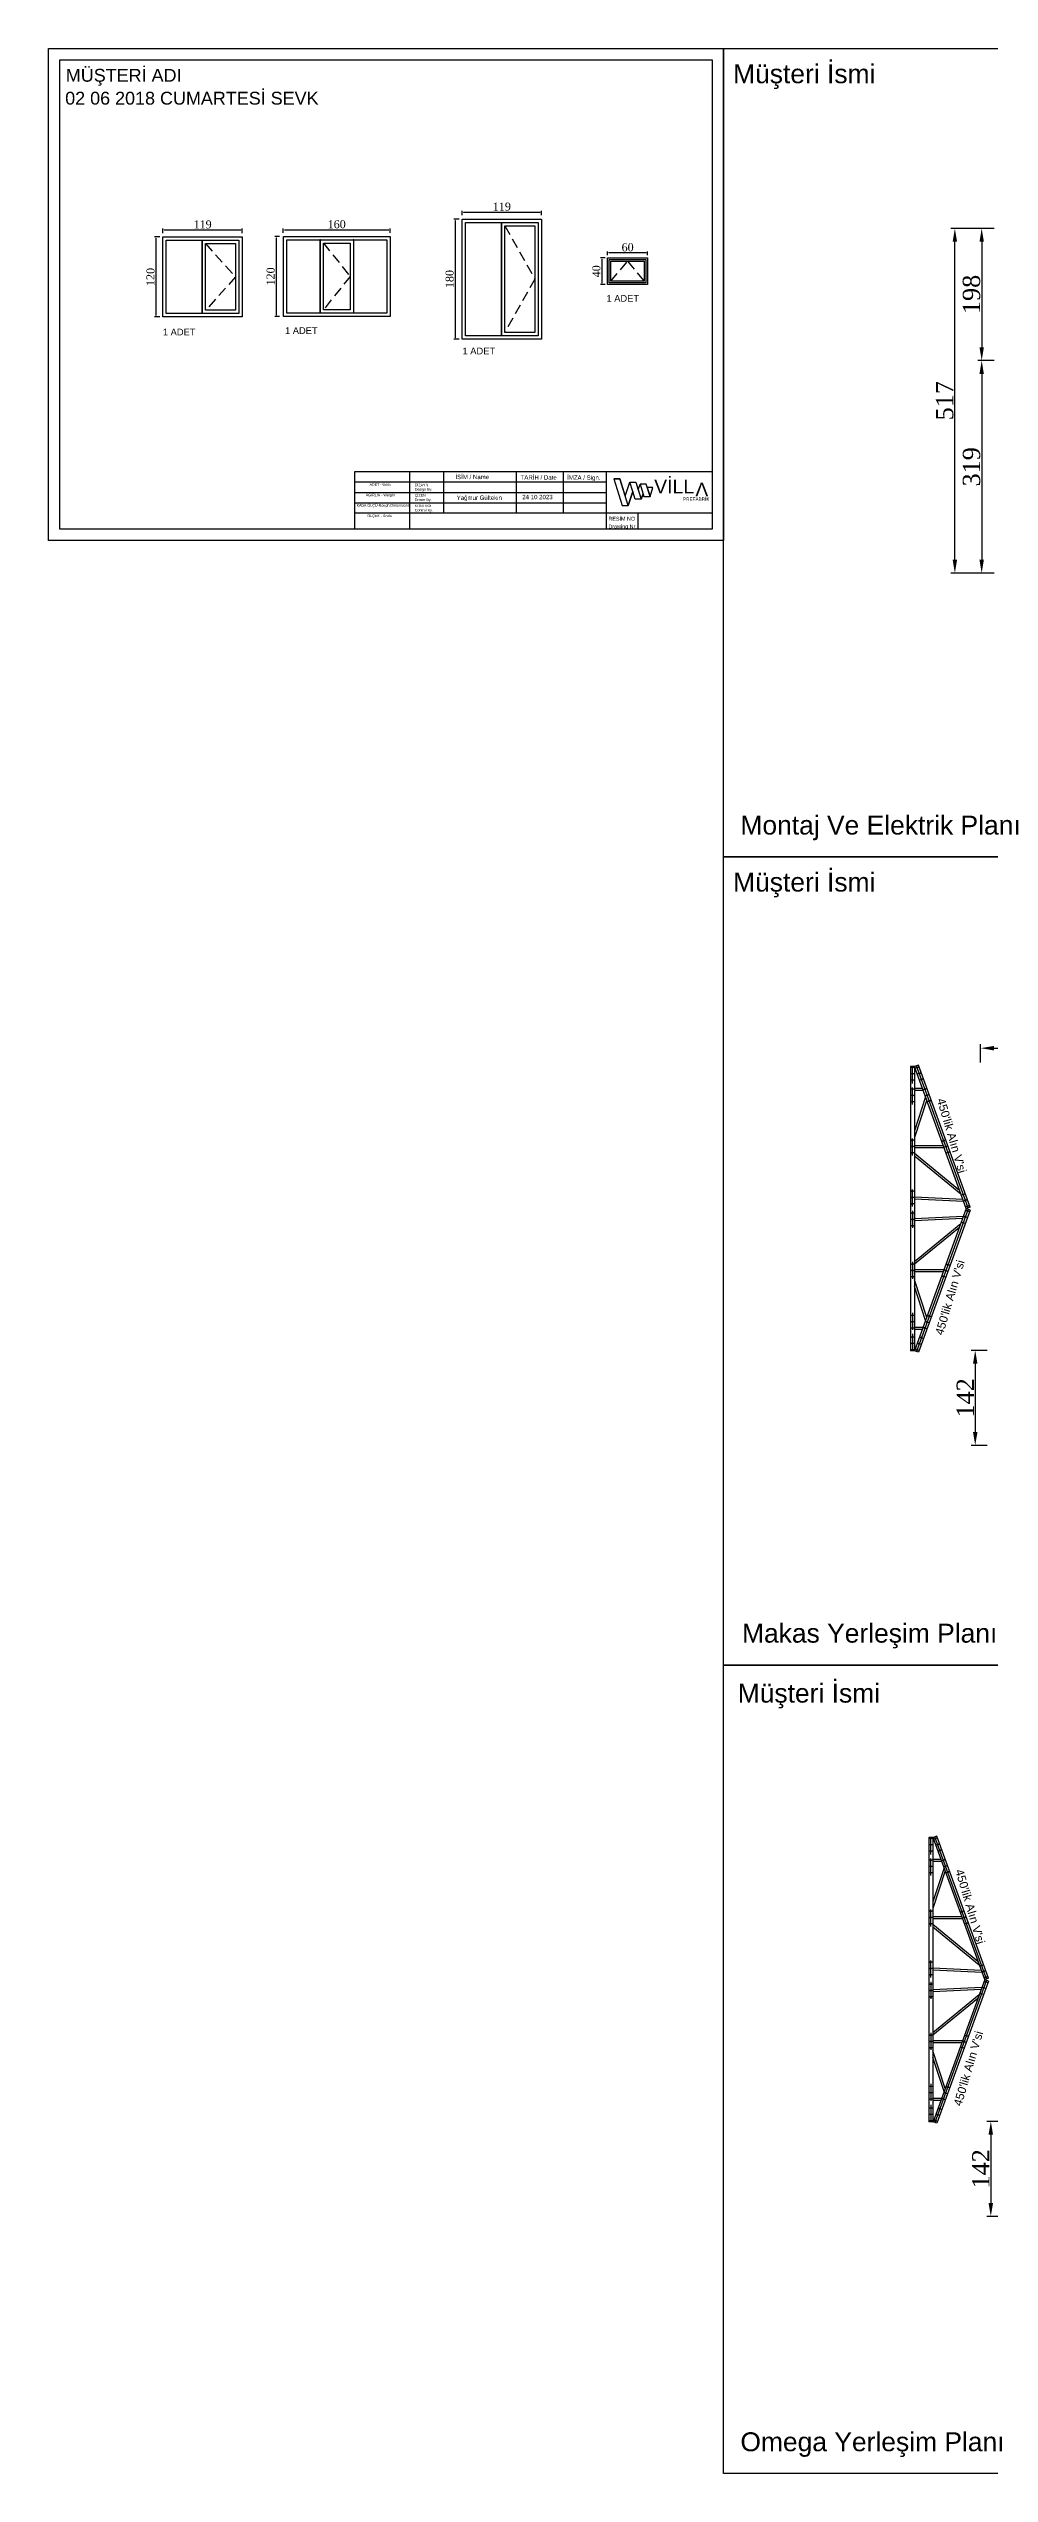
# Model space of a CAD drawing. Header units: millimetres. Extents: x 207124 to 218642, y -214832 to -203379.
# Drawn here: x 207124 to 208534, y -207016 to -203379 of the extents above; entities that cross this region are included whole.
import ezdxf
from ezdxf.enums import TextEntityAlignment as Align

# ---------------------------------------------------------------- set-up
doc = ezdxf.new("R2010")
doc.units = ezdxf.units.MM
doc.header["$MEASUREMENT"] = 0
doc.linetypes.add('DASHED', pattern=[0.75, 0.5, -0.25])
for name, color, linetype in [('1', 250, 'Continuous'), ('Block1', 255, 'Continuous'), ('DUVAR', 7, 'Continuous'), ('ÖLÇÜLENDİRME', 121, 'Continuous')]:
    doc.layers.add(name, color=color, linetype=linetype)
doc.styles.add('133', font='times.ttf')
doc.styles.get("Standard").update_dxf_attribs({"font": 'arial.ttf'})
doc.dimstyles.new('MAKAS', dxfattribs={"dimscale": 20, "dimtxt": 1.3, "dimasz": 1, "dimexe": 0.3, "dimexo": 0.3, "dimgap": 0.1, "dimtad": 1, "dimrnd": 1, "dimzin": 12, "dimdsep": 46, "dimlunit": 6, "dimtxsty": '133', "dimcen": 0.8, "dimdle": 0.0005, "dimclrd": 4, "dimclre": 6, "dimclrt": 2, "dimazin": 3, "dimtfac": 1, "dimtmove": 0, "dimatfit": 2, "dimldrblk": 'DOTSMALL', "dimfxl": 0, "dimtolj": 1, "dimtzin": 0, "dimarcsym": 0})

# ---------------------------------------------------------------- blocks, each defined once
blk = doc.blocks.new('*D7116')
at = {"layer": 'Defpoints', "color": 0}
for p in [(208547.4, -203648.8), (208522.8, -203847), (208547.4, -203847)]:
    blk.add_point(p, dxfattribs=at)
at = {"layer": 'DUVAR', "color": 6, "lineweight": -2}
for p, q in [((208541.4, -203648.8), (208516.8, -203648.8)), ((208541.4, -203847), (208516.8, -203847))]:
    blk.add_line(p, q, dxfattribs=at)
at = {"layer": 'DUVAR', "color": 4, "lineweight": -2}
blk.add_line((208522.8, -203668.8), (208522.8, -203827), dxfattribs=at)
at = {"layer": 'DUVAR', "color": 4}
for points in [[(208526.1, -203668.8), (208519.5, -203668.8), (208522.8, -203648.8)], [(208519.5, -203827), (208526.1, -203827), (208522.8, -203847)]]:
    blk.add_solid(points, dxfattribs=at)
at = {"layer": 'DUVAR', "color": 2, "insert": (208507.6, -203747.9), "char_height": 26, "attachment_point": 5, "rotation": 90, "style": '133'}
blk.add_mtext('\\A1;198', dxfattribs=at)
blk = doc.blocks.new('_DotSmall')
at = {"color": 0, "linetype": 'ByBlock', "const_width": 0.5}
blk.add_lwpolyline([(-0.0625, 0, 1), (0.0625, 0, 1)], format="xyb", close=True, dxfattribs=at)
blk = doc.blocks.new('*D7117')
at = {"layer": 'Defpoints', "color": 0}
for p in [(208547.4, -203847), (208522.8, -204165.8), (208547.4, -204165.8)]:
    blk.add_point(p, dxfattribs=at)
at = {"layer": 'DUVAR', "color": 6, "lineweight": -2}
for p, q in [((208541.4, -203847), (208516.8, -203847)), ((208541.4, -204165.8), (208516.8, -204165.8))]:
    blk.add_line(p, q, dxfattribs=at)
at = {"layer": 'DUVAR', "color": 4, "lineweight": -2}
blk.add_line((208522.8, -203867), (208522.8, -204145.8), dxfattribs=at)
at = {"layer": 'DUVAR', "color": 4}
for points in [[(208526.1, -203867), (208519.5, -203867), (208522.8, -203847)], [(208519.5, -204145.8), (208526.1, -204145.8), (208522.8, -204165.8)]]:
    blk.add_solid(points, dxfattribs=at)
at = {"layer": 'DUVAR', "color": 2, "insert": (208507.6, -204006.4), "char_height": 26, "attachment_point": 5, "rotation": 90, "style": '133'}
blk.add_mtext('\\A1;319', dxfattribs=at)
blk = doc.blocks.new('*D7118')
at = {"layer": 'Defpoints', "color": 0}
for p in [(208482.6, -203648.8), (208522.8, -203648.8), (208522.8, -204165.8)]:
    blk.add_point(p, dxfattribs=at)
at = {"layer": 'DUVAR', "color": 6, "lineweight": -2}
for p, q in [((208516.8, -203648.8), (208476.6, -203648.8)), ((208516.8, -204165.8), (208476.6, -204165.8))]:
    blk.add_line(p, q, dxfattribs=at)
at = {"layer": 'DUVAR', "color": 4, "lineweight": -2}
blk.add_line((208482.6, -204145.8), (208482.6, -203668.8), dxfattribs=at)
at = {"layer": 'DUVAR', "color": 4}
for points in [[(208485.9, -203668.8), (208479.3, -203668.8), (208482.6, -203648.8)], [(208479.3, -204145.8), (208485.9, -204145.8), (208482.6, -204165.8)]]:
    blk.add_solid(points, dxfattribs=at)
at = {"layer": 'DUVAR', "color": 2, "insert": (208467.4, -203907.3), "char_height": 26, "attachment_point": 5, "rotation": 90, "style": '133'}
blk.add_mtext('\\A1;517', dxfattribs=at)
blk = doc.blocks.new('*D7151')
at = {"layer": 'Defpoints', "color": 0}
for p in [(209414, -204878.2), (208521.2, -204905.9), (209414, -204905.9)]:
    blk.add_point(p, dxfattribs=at)
at = {"layer": 'DUVAR', "color": 6, "lineweight": -2}
for p, q in [((208521.2, -204899.9), (208521.2, -204872.2)), ((209414, -204899.9), (209414, -204872.2))]:
    blk.add_line(p, q, dxfattribs=at)
at = {"layer": 'DUVAR', "color": 4, "lineweight": -2}
blk.add_line((208541.2, -204878.2), (209394, -204878.2), dxfattribs=at)
at = {"layer": 'DUVAR', "color": 4}
for points in [[(208541.2, -204874.9), (208541.2, -204881.6), (208521.2, -204878.2)], [(209394, -204881.6), (209394, -204874.9), (209414, -204878.2)]]:
    blk.add_solid(points, dxfattribs=at)
at = {"layer": 'DUVAR', "color": 2, "insert": (208967.6, -204863), "char_height": 26, "attachment_point": 5, "style": '133'}
blk.add_mtext('\\A1;893', dxfattribs=at)
blk = doc.blocks.new('*D7490')
at = {"layer": 'Defpoints', "color": 0}
for p in [(208564.8, -206487.6), (208536.5, -206630.1), (208564.8, -206630.1)]:
    blk.add_point(p, dxfattribs=at)
at = {"layer": 'DUVAR', "color": 6, "lineweight": -2}
for p, q in [((208558.8, -206487.6), (208530.5, -206487.6)), ((208558.8, -206630.1), (208530.5, -206630.1))]:
    blk.add_line(p, q, dxfattribs=at)
at = {"layer": 'DUVAR', "color": 4, "lineweight": -2}
blk.add_line((208536.5, -206507.6), (208536.5, -206610.1), dxfattribs=at)
at = {"layer": 'DUVAR', "color": 4}
for points in [[(208539.8, -206507.6), (208533.1, -206507.6), (208536.5, -206487.6)], [(208533.1, -206610.1), (208539.8, -206610.1), (208536.5, -206630.1)]]:
    blk.add_solid(points, dxfattribs=at)
at = {"layer": 'DUVAR', "color": 2, "insert": (208521.5, -206558.8), "char_height": 26, "attachment_point": 5, "rotation": 90, "style": '133'}
blk.add_mtext('\\A1;142', dxfattribs=at)
blk = doc.blocks.new('*D7502')
at = {"color": 6, "linetype": 'Continuous', "lineweight": -2}
for p, q in [((207295.5, -203656), (207295.5, -203649.1)), ((207414.5, -203656), (207414.5, -203649.1))]:
    blk.add_line(p, q, dxfattribs=at)
at = {"color": 4, "linetype": 'Continuous', "lineweight": -2}
blk.add_line((207297.5, -203651.1), (207412.5, -203651.1), dxfattribs=at)
at = {"color": 4}
for points in [[(207297.5, -203650.8), (207297.5, -203651.5), (207295.5, -203651.1)], [(207412.5, -203651.5), (207412.5, -203650.8), (207414.5, -203651.1)]]:
    blk.add_solid(points, dxfattribs=at)
at = {"layer": 'Defpoints', "color": 0}
for p in [(207295.5, -203658), (207414.5, -203651.1), (207414.5, -203658)]:
    blk.add_point(p, dxfattribs=at)
at = {"color": 2, "insert": (207355, -203643), "char_height": 12, "attachment_point": 5, "style": '133'}
blk.add_mtext('\\A1;119', dxfattribs=at)
blk = doc.blocks.new('*D7503')
at = {"color": 6, "linetype": 'Continuous', "lineweight": -2}
for p, q in [((207291, -203661.7), (207283, -203661.7)), ((207291, -203781.7), (207283, -203781.7))]:
    blk.add_line(p, q, dxfattribs=at)
at = {"color": 4, "linetype": 'Continuous', "lineweight": -2}
blk.add_line((207285, -203663.7), (207285, -203779.7), dxfattribs=at)
at = {"color": 4}
for points in [[(207285.3, -203663.7), (207284.6, -203663.7), (207285, -203661.7)], [(207284.6, -203779.7), (207285.3, -203779.7), (207285, -203781.7)]]:
    blk.add_solid(points, dxfattribs=at)
at = {"layer": 'Defpoints', "color": 0}
for p in [(207293, -203661.7), (207285, -203781.7), (207293, -203781.7)]:
    blk.add_point(p, dxfattribs=at)
at = {"color": 2, "insert": (207276.9, -203721.7), "char_height": 12, "attachment_point": 5, "rotation": 90, "style": '133'}
blk.add_mtext('\\A1;120', dxfattribs=at)
blk = doc.blocks.new('*D7504')
at = {"color": 6, "linetype": 'Continuous', "lineweight": -2}
for p, q in [((207744, -203629.2), (207744, -203622.3)), ((207863, -203629.2), (207863, -203622.3))]:
    blk.add_line(p, q, dxfattribs=at)
at = {"color": 4, "linetype": 'Continuous', "lineweight": -2}
blk.add_line((207746, -203624.3), (207861, -203624.3), dxfattribs=at)
at = {"color": 4}
for points in [[(207746, -203624), (207746, -203624.6), (207744, -203624.3)], [(207861, -203624.6), (207861, -203624), (207863, -203624.3)]]:
    blk.add_solid(points, dxfattribs=at)
at = {"layer": 'Defpoints', "color": 0}
for p in [(207744, -203631.2), (207863, -203624.3), (207863, -203631.2)]:
    blk.add_point(p, dxfattribs=at)
at = {"color": 2, "insert": (207803.5, -203616.2), "char_height": 12, "attachment_point": 5, "style": '133'}
blk.add_mtext('\\A1;119', dxfattribs=at)
blk = doc.blocks.new('*D7505')
at = {"color": 6, "linetype": 'Continuous', "lineweight": -2}
for p, q in [((207739.6, -203634.8), (207731.5, -203634.8)), ((207739.6, -203814.8), (207731.5, -203814.8))]:
    blk.add_line(p, q, dxfattribs=at)
at = {"color": 4, "linetype": 'Continuous', "lineweight": -2}
blk.add_line((207733.5, -203636.8), (207733.5, -203812.8), dxfattribs=at)
at = {"color": 4}
for points in [[(207733.8, -203636.8), (207733.2, -203636.8), (207733.5, -203634.8)], [(207733.2, -203812.8), (207733.8, -203812.8), (207733.5, -203814.8)]]:
    blk.add_solid(points, dxfattribs=at)
at = {"layer": 'Defpoints', "color": 0}
for p in [(207741.6, -203634.8), (207733.5, -203814.8), (207741.6, -203814.8)]:
    blk.add_point(p, dxfattribs=at)
at = {"color": 2, "insert": (207725.4, -203724.8), "char_height": 12, "attachment_point": 5, "rotation": 90, "style": '133'}
blk.add_mtext('\\A1;180', dxfattribs=at)
blk = doc.blocks.new('*D7506')
at = {"color": 6, "linetype": 'Continuous', "lineweight": -2}
for p, q in [((207476, -203655.6), (207476, -203648.8)), ((207636, -203655.6), (207636, -203648.8))]:
    blk.add_line(p, q, dxfattribs=at)
at = {"color": 4, "linetype": 'Continuous', "lineweight": -2}
blk.add_line((207478, -203650.8), (207634, -203650.8), dxfattribs=at)
at = {"color": 4}
for points in [[(207478, -203650.4), (207478, -203651.1), (207476, -203650.8)], [(207634, -203651.1), (207634, -203650.4), (207636, -203650.8)]]:
    blk.add_solid(points, dxfattribs=at)
at = {"layer": 'Defpoints', "color": 0}
for p in [(207476, -203657.6), (207636, -203650.8), (207636, -203657.6)]:
    blk.add_point(p, dxfattribs=at)
at = {"color": 2, "insert": (207556, -203642.7), "char_height": 12, "attachment_point": 5, "style": '133'}
blk.add_mtext('\\A1;160', dxfattribs=at)
blk = doc.blocks.new('*D7507')
at = {"color": 6, "linetype": 'Continuous', "lineweight": -2}
for p, q in [((207470.1, -203660.9), (207463.1, -203660.9)), ((207470.1, -203780.9), (207463.1, -203780.9))]:
    blk.add_line(p, q, dxfattribs=at)
at = {"color": 4, "linetype": 'Continuous', "lineweight": -2}
blk.add_line((207465.1, -203662.9), (207465.1, -203778.9), dxfattribs=at)
at = {"color": 4}
for points in [[(207465.4, -203662.9), (207464.8, -203662.9), (207465.1, -203660.9)], [(207464.8, -203778.9), (207465.4, -203778.9), (207465.1, -203780.9)]]:
    blk.add_solid(points, dxfattribs=at)
at = {"layer": 'Defpoints', "color": 0}
for p in [(207472.1, -203660.9), (207465.1, -203780.9), (207472.1, -203780.9)]:
    blk.add_point(p, dxfattribs=at)
at = {"color": 2, "insert": (207457, -203720.9), "char_height": 12, "attachment_point": 5, "rotation": 90, "style": '133'}
blk.add_mtext('\\A1;120', dxfattribs=at)
blk = doc.blocks.new('*D7508')
at = {"color": 6, "linetype": 'Continuous', "lineweight": -2}
for p, q in [((207962.1, -203689.1), (207962.1, -203683.4)), ((208022.1, -203689.1), (208022.1, -203683.4))]:
    blk.add_line(p, q, dxfattribs=at)
at = {"color": 4, "linetype": 'Continuous', "lineweight": -2}
blk.add_line((208020.1, -203685.4), (207964.1, -203685.4), dxfattribs=at)
at = {"color": 4}
for points in [[(207964.1, -203685.1), (207964.1, -203685.8), (207962.1, -203685.4)], [(208020.1, -203685.8), (208020.1, -203685.1), (208022.1, -203685.4)]]:
    blk.add_solid(points, dxfattribs=at)
at = {"layer": 'Defpoints', "color": 0}
for p in [(207962.1, -203685.4), (207962.1, -203691.1), (208022.1, -203691.1)]:
    blk.add_point(p, dxfattribs=at)
at = {"color": 2, "insert": (207992.1, -203677.3), "char_height": 12, "attachment_point": 5, "style": '133'}
blk.add_mtext('\\A1;60', dxfattribs=at)
blk = doc.blocks.new('*D7509')
at = {"color": 6, "linetype": 'Continuous', "lineweight": -2}
for p, q in [((207958.2, -203693.2), (207951.3, -203693.2)), ((207958.2, -203733.2), (207951.3, -203733.2))]:
    blk.add_line(p, q, dxfattribs=at)
at = {"color": 4, "linetype": 'Continuous', "lineweight": -2}
blk.add_line((207953.3, -203695.2), (207953.3, -203731.2), dxfattribs=at)
at = {"color": 4}
for points in [[(207953.6, -203695.2), (207952.9, -203695.2), (207953.3, -203693.2)], [(207952.9, -203731.2), (207953.6, -203731.2), (207953.3, -203733.2)]]:
    blk.add_solid(points, dxfattribs=at)
at = {"layer": 'Defpoints', "color": 0}
for p in [(207960.2, -203693.2), (207953.3, -203733.2), (207960.2, -203733.2)]:
    blk.add_point(p, dxfattribs=at)
at = {"color": 2, "insert": (207945.2, -203713.2), "char_height": 12, "attachment_point": 5, "rotation": 90, "style": '133'}
blk.add_mtext('\\A1;40', dxfattribs=at)
blk = doc.blocks.new('*D7531')
at = {"layer": 'Defpoints', "color": 0}
for p in [(208537.2, -205331.4), (208513.1, -205473.9), (208537.2, -205473.9)]:
    blk.add_point(p, dxfattribs=at)
at = {"layer": 'DUVAR', "color": 6, "lineweight": -2}
for p, q in [((208531.2, -205331.4), (208507.1, -205331.4)), ((208531.2, -205473.9), (208507.1, -205473.9))]:
    blk.add_line(p, q, dxfattribs=at)
at = {"layer": 'DUVAR', "color": 4, "lineweight": -2}
blk.add_line((208513.1, -205351.4), (208513.1, -205453.9), dxfattribs=at)
at = {"layer": 'DUVAR', "color": 4}
for points in [[(208516.5, -205351.4), (208509.8, -205351.4), (208513.1, -205331.4)], [(208509.8, -205453.9), (208516.5, -205453.9), (208513.1, -205473.9)]]:
    blk.add_solid(points, dxfattribs=at)
at = {"layer": 'DUVAR', "color": 2, "insert": (208498.2, -205402.6), "char_height": 26, "attachment_point": 5, "rotation": 90, "style": '133'}
blk.add_mtext('\\A1;142', dxfattribs=at)

msp = doc.modelspace()

# ---------------------------------------------------------------- linework, layer by layer
at = {"linetype": 'Continuous', "lineweight": 25}
msp.add_line((208118.924, -204075.998), (207583.057, -204075.998), dxfattribs=at)
at = {"color": 254, "linetype": 'Continuous', "lineweight": 25, "ltscale": 1}
for p, q in [((208110.699, -204075.998), (207960.077, -204075.998)), ((208007.304, -204075.998), (208007.304, -204099.738))]:
    msp.add_line(p, q, dxfattribs=at)
at = {"color": 2}
for points in [[(207124.041, -203379.081), (208135.971, -203379.081), (208135.971, -204116.784), (207124.041, -204116.784)], [(209922.706, -204591.282), (208135.971, -204591.282), (208135.971, -203379.081), (209922.706, -203379.081)], [(207141.088, -203396.128), (208118.924, -203396.128), (208118.924, -204099.738), (207141.088, -204099.738)], [(207583.057, -204013.432), (208118.924, -204013.432), (208118.924, -204099.738), (207583.057, -204099.738)], [(209922.706, -205803.483), (208135.971, -205803.483), (208135.971, -204591.282), (209922.706, -204591.282)], [(209922.706, -207015.685), (208135.971, -207015.685), (208135.971, -205803.483), (209922.706, -205803.483)]]:
    msp.add_lwpolyline(points, close=True, dxfattribs=at)
msp.add_lwpolyline([(207971.387, -204024.217), (207984.108, -204064.607), (207992.965, -204064.607), (207980.454, -204024.217), (207971.387, -204024.217), (207980.454, -204024.217), (207988.571, -204050.421), (207995.29, -204029.268), (208004.369, -204029.268), (208012.451, -204055.16), (208003.483, -204055.16), (207999.818, -204043.577), (207992.965, -204064.607), (207999.818, -204043.577), (207995.29, -204029.268), (208004.369, -204029.268), (208008.009, -204040.928), (208010.901, -204032.366), (208016.548, -204050.845), (208015.313, -204046.802), (208012.451, -204055.16), (208015.313, -204046.802), (208016.548, -204050.845), (208025.627, -204050.845), (208029.945, -204037.567), (208021.331, -204037.567), (208025.627, -204050.845), (208019.648, -204032.366), (208010.901, -204032.366)])
at = {"layer": '1', "color": 7, "linetype": 'Continuous', "lineweight": 25, "ltscale": 1}
for p, q in [((207665.827, -204099.738), (207665.827, -204013.432)), ((207960.077, -204013.432), (207960.077, -204099.738))]:
    msp.add_line(p, q, dxfattribs=at)
at = {"layer": '1', "color": 254, "linetype": 'Continuous', "lineweight": 25, "ltscale": 1, "flags": 128}
for points in [[(207716.01, -204013.432), (207716.01, -204075.998), (207716.01, -204075.998)], [(207824.832, -204013.432), (207824.832, -204076.397)], [(207895.236, -204013.432), (207895.236, -204075.998)]]:
    msp.add_lwpolyline(points, dxfattribs=at)
at = {"layer": '1', "color": 255, "linetype": 'Continuous', "lineweight": 25, "ltscale": 1, "flags": 128}
for points in [[(207583.057, -204029.073), (207716.01, -204029.073), (207824.832, -204029.073), (207869.167, -204029.073), (207960.077, -204029.073)], [(207583.057, -204044.715), (207716.01, -204044.715), (207824.832, -204044.715), (207869.167, -204044.715), (207960.077, -204044.715)], [(207583.057, -204060.356), (207716.01, -204060.356), (207824.832, -204060.356), (207869.167, -204060.356), (207960.077, -204060.356)]]:
    msp.add_lwpolyline(points, dxfattribs=at)
at = {"layer": 'Block1'}
for p, q in [((207802.995, -203639.822), (207802.995, -203809.822)), ((207354.455, -203666.655), (207354.455, -203776.655)), ((207481.05, -203665.923), (207631.05, -203665.923)), ((207481.05, -203775.923), (207481.05, -203665.923)), ((207531.05, -203665.923), (207531.05, -203775.923)), ((207581.05, -203665.923), (207581.05, -203775.923)), ((207631.05, -203665.923), (207631.05, -203775.923)), ((207631.05, -203775.923), (207481.05, -203775.923))]:
    msp.add_line(p, q, dxfattribs=at)
at = {"layer": 'Block1', "linetype": 'DASHED', "ltscale": 30}
for p, q in [((207807.995, -203644.822), (207852.995, -203724.822)), ((207359.455, -203671.655), (207404.455, -203721.655)), ((207536.05, -203670.923), (207576.05, -203720.923)), ((207404.455, -203721.655), (207359.455, -203771.655)), ((207576.05, -203720.923), (207536.05, -203770.923)), ((207967.053, -203728.237), (207992.053, -203698.237)), ((207992.053, -203698.237), (208017.053, -203728.237)), ((207852.995, -203724.822), (207807.995, -203804.822))]:
    msp.add_line(p, q, dxfattribs=at)
at = {"layer": 'Block1', "color": 1}
for p, q in [((208422.072, -204905.874), (208416.072, -204905.874)), ((208416.072, -204905.874), (208416.072, -205331.874)), ((208422.072, -204905.874), (208422.336, -204905.874)), ((208422.072, -204905.874), (208422.072, -205331.874)), ((208422.072, -204908.874), (208423.382, -204908.874)), ((208427.977, -204903.83), (208422.336, -204905.874)), ((208499.689, -205118.874), (208422.336, -204905.874)), ((208505.33, -205116.83), (208427.977, -204903.83)), ((208422.072, -204938.374), (208434.139, -204938.374)), ((208422.072, -204941.374), (208435.228, -204941.374)), ((208438.776, -204951.144), (208422.072, -205002.343)), ((208440.439, -204955.721), (208422.072, -205012.015)), ((208422.072, -205024.374), (208465.37, -205024.374)), ((208422.072, -205027.374), (208466.46, -205027.374)), ((208422.072, -205035.887), (208489.571, -205091.012)), ((208422.072, -205039.76), (208491.57, -205096.519)), ((208422.072, -205101.024), (208494.543, -205104.705)), ((208422.072, -205104.028), (208495.655, -205107.765)), ((208422.072, -205133.72), (208495.655, -205129.982)), ((208422.072, -205136.723), (208494.543, -205133.042)), ((208499.689, -205118.874), (208422.336, -205331.874)), ((208505.33, -205120.918), (208427.977, -205333.918)), ((208505.33, -205116.83), (208499.689, -205118.874)), ((208505.33, -205120.918), (208499.689, -205118.874)), ((208422.072, -205197.987), (208491.57, -205141.229)), ((208422.072, -205201.86), (208489.571, -205146.736)), ((208422.072, -205210.374), (208466.46, -205210.374)), ((208422.072, -205213.374), (208465.37, -205213.374)), ((208440.439, -205282.026), (208422.072, -205225.733)), ((208438.776, -205286.603), (208422.072, -205235.405)), ((208422.072, -205296.374), (208435.228, -205296.374)), ((208422.072, -205299.374), (208434.139, -205299.374)), ((208422.072, -205331.874), (208416.072, -205331.874)), ((208422.072, -205328.874), (208423.382, -205328.874)), ((208422.072, -205331.874), (208422.336, -205331.874)), ((208427.977, -205333.918), (208422.336, -205331.874)), ((208449.66, -206062.079), (208443.66, -206062.079)), ((208443.66, -206062.079), (208443.66, -206488.079)), ((208449.66, -206062.079), (208449.924, -206062.079)), ((208449.66, -206062.079), (208449.66, -206488.079)), ((208449.66, -206065.079), (208450.97, -206065.079)), ((208455.565, -206060.035), (208449.924, -206062.079)), ((208527.277, -206275.079), (208449.924, -206062.079)), ((208532.918, -206273.035), (208455.565, -206060.035)), ((208449.66, -206094.579), (208461.726, -206094.579)), ((208449.66, -206097.579), (208462.816, -206097.579)), ((208466.364, -206107.35), (208449.66, -206158.548)), ((208468.026, -206111.927), (208449.66, -206168.22)), ((208449.66, -206180.579), (208492.958, -206180.579)), ((208449.66, -206183.579), (208494.048, -206183.579)), ((208449.66, -206192.093), (208517.158, -206247.218)), ((208449.66, -206195.966), (208519.158, -206252.724)), ((208449.66, -206257.23), (208522.131, -206260.911)), ((208449.66, -206260.234), (208523.243, -206263.971)), ((208449.66, -206289.925), (208523.243, -206286.188)), ((208449.66, -206292.929), (208522.131, -206289.248)), ((208449.66, -206354.193), (208519.158, -206297.435)), ((208449.66, -206358.066), (208517.158, -206302.941)), ((208527.277, -206275.079), (208449.924, -206488.079)), ((208532.918, -206277.124), (208455.565, -206490.124)), ((208532.918, -206273.035), (208527.277, -206275.079)), ((208532.918, -206277.124), (208527.277, -206275.079)), ((208449.66, -206366.579), (208494.048, -206366.579)), ((208449.66, -206369.579), (208492.958, -206369.579)), ((208468.026, -206438.232), (208449.66, -206381.938)), ((208466.364, -206442.809), (208449.66, -206391.611)), ((208449.66, -206452.579), (208462.816, -206452.579)), ((208449.66, -206455.579), (208461.726, -206455.579)), ((208449.66, -206485.079), (208450.97, -206485.079)), ((208449.66, -206488.079), (208443.66, -206488.079)), ((208449.66, -206488.079), (208449.924, -206488.079)), ((208455.565, -206490.124), (208449.924, -206488.079))]:
    msp.add_line(p, q, dxfattribs=at)
at = {"layer": 'Block1', "color": 2}
for p, q in [((208422.072, -204907.374), (208416.072, -204907.374)), ((208422.072, -204916.874), (208416.072, -204916.874)), ((208422.072, -204926.374), (208416.072, -204926.374)), ((208422.072, -204939.874), (208416.072, -204939.874)), ((208422.072, -204949.374), (208416.072, -204949.374)), ((208422.072, -204958.874), (208416.072, -204958.874)), ((208422.072, -205016.374), (208416.072, -205016.374)), ((208422.072, -205025.874), (208416.072, -205025.874)), ((208422.072, -205035.374), (208416.072, -205035.374)), ((208422.072, -205092.874), (208416.072, -205092.874)), ((208422.072, -205102.374), (208416.072, -205102.374)), ((208422.072, -205111.874), (208416.072, -205111.874)), ((208422.072, -205125.874), (208416.072, -205125.874)), ((208422.072, -205135.374), (208416.072, -205135.374)), ((208422.072, -205144.874), (208416.072, -205144.874)), ((208422.072, -205202.374), (208416.072, -205202.374)), ((208422.072, -205211.874), (208416.072, -205211.874)), ((208422.072, -205221.374), (208416.072, -205221.374)), ((208422.072, -205278.874), (208416.072, -205278.874)), ((208422.072, -205288.374), (208416.072, -205288.374)), ((208422.072, -205297.874), (208416.072, -205297.874)), ((208422.072, -205311.374), (208416.072, -205311.374)), ((208422.072, -205320.874), (208416.072, -205320.874)), ((208422.072, -205330.374), (208416.072, -205330.374)), ((208449.66, -206063.579), (208443.66, -206063.579)), ((208449.66, -206073.079), (208443.66, -206073.079)), ((208449.66, -206082.579), (208443.66, -206082.579)), ((208449.66, -206096.079), (208443.66, -206096.079)), ((208449.66, -206105.579), (208443.66, -206105.579)), ((208449.66, -206115.079), (208443.66, -206115.079)), ((208449.66, -206172.579), (208443.66, -206172.579)), ((208449.66, -206182.079), (208443.66, -206182.079)), ((208449.66, -206191.579), (208443.66, -206191.579)), ((208449.66, -206249.079), (208443.66, -206249.079)), ((208449.66, -206258.579), (208443.66, -206258.579)), ((208449.66, -206268.079), (208443.66, -206268.079)), ((208449.66, -206282.079), (208443.66, -206282.079)), ((208449.66, -206291.579), (208443.66, -206291.579)), ((208449.66, -206301.079), (208443.66, -206301.079)), ((208449.66, -206358.579), (208443.66, -206358.579)), ((208449.66, -206368.079), (208443.66, -206368.079)), ((208449.66, -206377.579), (208443.66, -206377.579)), ((208449.66, -206435.079), (208443.66, -206435.079)), ((208449.66, -206444.579), (208443.66, -206444.579)), ((208449.66, -206454.079), (208443.66, -206454.079)), ((208449.66, -206467.579), (208443.66, -206467.579)), ((208449.66, -206477.079), (208443.66, -206477.079)), ((208449.66, -206486.579), (208443.66, -206486.579))]:
    msp.add_line(p, q, dxfattribs=at)
at = {"layer": 'Block1'}
for points in [[(207743.995, -203634.822), (207862.995, -203634.822), (207862.995, -203814.822), (207743.995, -203814.822), (207743.995, -203634.822)], [(207295.455, -203661.655), (207414.455, -203661.655), (207414.455, -203781.655), (207295.455, -203781.655), (207295.455, -203661.655)], [(207476.05, -203660.923), (207636.05, -203660.923), (207636.05, -203780.923), (207476.05, -203780.923), (207476.05, -203660.923)], [(207962.053, -203693.237), (208022.053, -203693.237), (208022.053, -203733.237), (207962.053, -203733.237), (207962.053, -203693.237)]]:
    msp.add_lwpolyline(points, dxfattribs=at)
for points in [[(207748.995, -203639.822), (207857.995, -203639.822), (207857.995, -203809.822), (207748.995, -203809.822)], [(207802.995, -203639.822), (207857.995, -203639.822), (207857.995, -203809.822), (207802.995, -203809.822)], [(207807.995, -203644.822), (207852.995, -203644.822), (207852.995, -203804.822), (207807.995, -203804.822)], [(207300.455, -203666.655), (207409.455, -203666.655), (207409.455, -203776.655), (207300.455, -203776.655)], [(207354.455, -203666.655), (207409.455, -203666.655), (207409.455, -203776.655), (207354.455, -203776.655)], [(207359.455, -203671.655), (207404.455, -203671.655), (207404.455, -203771.655), (207359.455, -203771.655)], [(207531.05, -203665.923), (207581.05, -203665.923), (207581.05, -203775.923), (207531.05, -203775.923)], [(207536.05, -203670.923), (207576.05, -203670.923), (207576.05, -203770.923), (207536.05, -203770.923)], [(207964.553, -203695.737), (208019.553, -203695.737), (208019.553, -203730.737), (207964.553, -203730.737)], [(207967.053, -203698.237), (208017.053, -203698.237), (208017.053, -203728.237), (207967.053, -203728.237)]]:
    msp.add_lwpolyline(points, close=True, dxfattribs=at)
at = {"layer": 'Block1', "color": 1}
for centre, radius in [((208419.072, -204907.374), 0.8), ((208419.072, -204916.874), 0.8), ((208419.072, -204907.374), 0.4), ((208419.072, -204916.874), 0.4), ((208426.072, -204907.374), 0.8), ((208426.072, -204907.374), 0.4), ((208429.309, -204916.305), 0.8), ((208429.309, -204916.305), 0.4), ((208419.072, -204926.374), 0.8), ((208419.072, -204939.874), 0.8), ((208419.072, -204949.374), 0.8), ((208419.072, -204958.874), 0.8), ((208419.072, -204926.374), 0.4), ((208419.072, -204939.874), 0.4), ((208419.072, -204949.374), 0.4), ((208419.072, -204958.874), 0.4), ((208432.546, -204925.237), 0.8), ((208432.546, -204925.237), 0.4), ((208437.875, -204939.874), 0.8), ((208437.875, -204939.874), 0.4), ((208441.112, -204948.805), 0.8), ((208441.112, -204948.805), 0.4), ((208444.348, -204957.737), 0.8), ((208444.348, -204957.737), 0.4), ((208419.072, -205016.374), 0.8), ((208419.072, -205025.874), 0.8), ((208419.072, -205016.374), 0.4), ((208419.072, -205025.874), 0.4), ((208465.87, -205016.942), 0.8), ((208465.87, -205016.942), 0.4), ((208469.107, -205025.874), 0.8), ((208469.107, -205025.874), 0.4), ((208419.072, -205035.374), 0.8), ((208419.072, -205035.374), 0.4), ((208472.343, -205034.805), 0.8), ((208472.343, -205034.805), 0.4), ((208419.072, -205092.874), 0.8), ((208419.072, -205102.374), 0.8), ((208419.072, -205092.874), 0.4), ((208419.072, -205102.374), 0.4), ((208495.059, -205097.489), 0.8), ((208495.059, -205097.489), 0.4), ((208419.072, -205111.874), 0.8), ((208419.072, -205125.874), 0.8), ((208419.072, -205135.374), 0.8), ((208419.072, -205111.874), 0.4), ((208419.072, -205125.874), 0.4), ((208419.072, -205135.374), 0.4), ((208495.059, -205140.259), 0.8), ((208495.059, -205140.259), 0.4), ((208498.295, -205106.421), 0.8), ((208498.295, -205131.327), 0.8), ((208498.295, -205106.421), 0.4), ((208498.295, -205131.327), 0.4), ((208501.532, -205115.352), 0.8), ((208501.532, -205122.395), 0.8), ((208501.532, -205115.352), 0.4), ((208501.532, -205122.395), 0.4), ((208419.072, -205144.874), 0.8), ((208419.072, -205144.874), 0.4), ((208419.072, -205202.374), 0.8), ((208419.072, -205211.874), 0.8), ((208419.072, -205202.374), 0.4), ((208419.072, -205211.874), 0.4), ((208469.107, -205211.874), 0.8), ((208469.107, -205211.874), 0.4), ((208472.343, -205202.942), 0.8), ((208472.343, -205202.942), 0.4), ((208419.072, -205221.374), 0.8), ((208419.072, -205221.374), 0.4), ((208465.87, -205220.805), 0.8), ((208465.87, -205220.805), 0.4), ((208419.072, -205278.874), 0.8), ((208419.072, -205278.874), 0.4), ((208444.348, -205280.011), 0.8), ((208444.348, -205280.011), 0.4), ((208419.072, -205288.374), 0.8), ((208419.072, -205297.874), 0.8), ((208419.072, -205311.374), 0.8), ((208419.072, -205320.874), 0.8), ((208419.072, -205288.374), 0.4), ((208419.072, -205297.874), 0.4), ((208419.072, -205311.374), 0.4), ((208419.072, -205320.874), 0.4), ((208429.309, -205321.442), 0.8), ((208429.309, -205321.442), 0.4), ((208432.546, -205312.511), 0.8), ((208432.546, -205312.511), 0.4), ((208437.875, -205297.874), 0.8), ((208437.875, -205297.874), 0.4), ((208441.112, -205288.942), 0.8), ((208441.112, -205288.942), 0.4), ((208419.072, -205330.374), 0.8), ((208419.072, -205330.374), 0.4), ((208426.072, -205330.374), 0.8), ((208426.072, -205330.374), 0.4), ((208446.66, -206063.579), 0.8), ((208446.66, -206073.079), 0.8), ((208446.66, -206082.579), 0.8), ((208446.66, -206063.579), 0.4), ((208446.66, -206073.079), 0.4), ((208446.66, -206082.579), 0.4), ((208453.66, -206063.579), 0.8), ((208453.66, -206063.579), 0.4), ((208456.897, -206072.511), 0.8), ((208456.897, -206072.511), 0.4), ((208460.133, -206081.443), 0.8), ((208460.133, -206081.443), 0.4), ((208446.66, -206096.079), 0.8), ((208446.66, -206105.579), 0.8), ((208446.66, -206115.079), 0.8), ((208446.66, -206096.079), 0.4), ((208446.66, -206105.579), 0.4), ((208446.66, -206115.079), 0.4), ((208465.463, -206096.079), 0.8), ((208465.463, -206096.079), 0.4), ((208468.699, -206105.011), 0.8), ((208468.699, -206105.011), 0.4), ((208471.936, -206113.943), 0.8), ((208471.936, -206113.943), 0.4), ((208446.66, -206172.579), 0.8), ((208446.66, -206182.079), 0.8), ((208446.66, -206191.579), 0.8), ((208446.66, -206172.579), 0.4), ((208446.66, -206182.079), 0.4), ((208446.66, -206191.579), 0.4), ((208493.458, -206173.148), 0.8), ((208493.458, -206173.148), 0.4), ((208496.694, -206182.079), 0.8), ((208496.694, -206182.079), 0.4), ((208499.931, -206191.011), 0.8), ((208499.931, -206191.011), 0.4), ((208446.66, -206249.079), 0.8), ((208446.66, -206258.579), 0.8), ((208446.66, -206268.079), 0.8), ((208446.66, -206249.079), 0.4), ((208446.66, -206258.579), 0.4), ((208446.66, -206268.079), 0.4), ((208522.646, -206253.694), 0.8), ((208522.646, -206253.694), 0.4), ((208525.883, -206262.626), 0.8), ((208525.883, -206262.626), 0.4), ((208446.66, -206282.079), 0.8), ((208446.66, -206291.579), 0.8), ((208446.66, -206301.079), 0.8), ((208446.66, -206282.079), 0.4), ((208446.66, -206291.579), 0.4), ((208446.66, -206301.079), 0.4), ((208522.646, -206296.464), 0.8), ((208522.646, -206296.464), 0.4), ((208525.883, -206287.533), 0.8), ((208525.883, -206287.533), 0.4), ((208529.12, -206271.558), 0.8), ((208529.12, -206278.601), 0.8), ((208529.12, -206271.558), 0.4), ((208529.12, -206278.601), 0.4), ((208446.66, -206358.579), 0.8), ((208446.66, -206368.079), 0.8), ((208446.66, -206377.579), 0.8), ((208446.66, -206358.579), 0.4), ((208446.66, -206368.079), 0.4), ((208446.66, -206377.579), 0.4), ((208493.458, -206377.011), 0.8), ((208493.458, -206377.011), 0.4), ((208496.694, -206368.079), 0.8), ((208496.694, -206368.079), 0.4), ((208499.931, -206359.148), 0.8), ((208499.931, -206359.148), 0.4), ((208446.66, -206435.079), 0.8), ((208446.66, -206444.579), 0.8), ((208446.66, -206435.079), 0.4), ((208446.66, -206444.579), 0.4), ((208468.699, -206445.148), 0.8), ((208468.699, -206445.148), 0.4), ((208471.936, -206436.216), 0.8), ((208471.936, -206436.216), 0.4), ((208446.66, -206454.079), 0.8), ((208446.66, -206467.579), 0.8), ((208446.66, -206477.079), 0.8), ((208446.66, -206486.579), 0.8), ((208446.66, -206454.079), 0.4), ((208446.66, -206467.579), 0.4), ((208446.66, -206477.079), 0.4), ((208446.66, -206486.579), 0.4), ((208453.66, -206486.579), 0.8), ((208453.66, -206486.579), 0.4), ((208456.897, -206477.648), 0.8), ((208456.897, -206477.648), 0.4), ((208460.133, -206468.716), 0.8), ((208460.133, -206468.716), 0.4), ((208465.463, -206454.079), 0.8), ((208465.463, -206454.079), 0.4)]:
    msp.add_circle(centre, radius, dxfattribs=at)
at = {"layer": 'Block1'}
for p in [(207531.05, -203665.923), (207581.05, -203665.923)]:
    msp.add_point(p, dxfattribs=at)
at = {"layer": 'ÖLÇÜLENDİRME', "color": 2, "ltscale": 0.5}
for p, q in [((208419.072, -204931.252), (208419.072, -204905.874)), ((208428.893, -204906.352), (208423.252, -204908.396)), ((208502.509, -205117.852), (208425.156, -204904.852)), ((208432.129, -204915.283), (208426.488, -204917.328)), ((208419.072, -204962.561), (208419.072, -204937.182)), ((208435.366, -204924.215), (208429.725, -204926.259)), ((208440.696, -204938.852), (208435.054, -204940.896)), ((208443.932, -204947.783), (208438.291, -204949.828)), ((208447.169, -204956.715), (208441.528, -204958.759)), ((208419.072, -205039.061), (208419.072, -205013.682)), ((208468.691, -205015.92), (208463.05, -205017.964)), ((208471.927, -205024.852), (208466.286, -205026.896)), ((208475.164, -205033.783), (208469.523, -205035.827)), ((208419.072, -205115.561), (208419.072, -205090.182)), ((208497.928, -205096.449), (208492.287, -205098.493)), ((208419.072, -205122.187), (208419.072, -205147.565)), ((208502.509, -205119.896), (208425.156, -205332.896)), ((208497.928, -205141.299), (208492.287, -205139.254)), ((208501.171, -205105.378), (208495.53, -205107.423)), ((208501.171, -205132.369), (208495.53, -205130.325)), ((208504.416, -205114.307), (208498.775, -205116.351)), ((208504.416, -205123.44), (208498.775, -205121.396)), ((208419.072, -205198.687), (208419.072, -205224.065)), ((208471.927, -205212.896), (208466.286, -205210.852)), ((208475.164, -205203.964), (208469.523, -205201.92)), ((208468.691, -205221.828), (208463.05, -205219.783)), ((208419.072, -205275.187), (208419.072, -205300.565)), ((208447.169, -205281.033), (208441.528, -205278.988)), ((208419.072, -205306.495), (208419.072, -205331.874)), ((208432.129, -205322.464), (208426.488, -205320.42)), ((208435.366, -205313.533), (208429.725, -205311.488)), ((208440.696, -205298.896), (208435.054, -205296.852)), ((208443.932, -205289.964), (208438.291, -205287.92)), ((208428.893, -205331.396), (208423.252, -205329.352)), ((208446.66, -206087.458), (208446.66, -206062.079)), ((208456.481, -206062.557), (208450.84, -206064.601)), ((208530.097, -206274.057), (208452.744, -206061.057)), ((208459.717, -206071.489), (208454.076, -206073.533)), ((208462.954, -206080.42), (208457.313, -206082.465)), ((208446.66, -206118.766), (208446.66, -206093.388)), ((208468.283, -206095.057), (208462.642, -206097.101)), ((208471.52, -206103.989), (208465.879, -206106.033)), ((208474.757, -206112.92), (208469.116, -206114.965)), ((208446.66, -206195.266), (208446.66, -206169.888)), ((208496.278, -206172.126), (208490.637, -206174.17)), ((208499.515, -206181.057), (208493.874, -206183.101)), ((208502.752, -206189.989), (208497.111, -206192.033)), ((208446.66, -206271.766), (208446.66, -206246.388)), ((208525.516, -206252.654), (208519.875, -206254.699)), ((208528.759, -206261.584), (208523.118, -206263.628)), ((208446.66, -206278.392), (208446.66, -206303.771)), ((208530.097, -206276.101), (208452.744, -206489.101)), ((208525.516, -206297.504), (208519.875, -206295.46)), ((208528.759, -206288.575), (208523.118, -206286.531)), ((208532.004, -206270.513), (208526.363, -206272.557)), ((208532.004, -206279.646), (208526.363, -206277.602)), ((208446.66, -206354.892), (208446.66, -206380.271)), ((208496.278, -206378.033), (208490.637, -206375.989)), ((208499.515, -206369.101), (208493.874, -206367.057)), ((208502.752, -206360.17), (208497.111, -206358.126)), ((208446.66, -206431.392), (208446.66, -206456.771)), ((208471.52, -206446.17), (208465.879, -206444.126)), ((208474.757, -206437.238), (208469.116, -206435.194)), ((208446.66, -206462.701), (208446.66, -206488.079)), ((208456.481, -206487.601), (208450.84, -206485.557)), ((208459.717, -206478.67), (208454.076, -206476.626)), ((208462.954, -206469.738), (208457.313, -206467.694)), ((208468.283, -206455.101), (208462.642, -206453.057))]:
    msp.add_line(p, q, dxfattribs=at)

# ---------------------------------------------------------------- texts
at = {"color": 6, "ltscale": 5}
for s, p in [('MÜŞTERİ ADI', (207149.981, -203428.901)), ('02 06 2018 CUMARTESİ SEVK ', (207149.012, -203463.249))]:
    msp.add_text(s, height=19.26244, dxfattribs=at).set_placement(p)
at = {"linetype": 'Continuous', "lineweight": 25}
for s, p in [('Müşteri İsmi', (208150.207, -203431.157)), ('Montaj Ve Elektrik Planı', (208161.147, -204557.871)), ('Müşteri İsmi', (208150.207, -204643.358)), ('Makas Yerleşim Planı', (208163.539, -205769.696)), ('Müşteri İsmi', (208157.15, -205859.614)), ('Omega Yerleşim Planı', (208161.147, -206982.274))]:
    msp.add_text(s, height=28.33561, dxfattribs=at).set_placement(p)
for rotation, p in [(286.480614, (208455.462, -204955.425)), (73.519386, (208464.633, -205309.499)), (286.480614, (208483.05, -206111.63)), (73.519386, (208492.221, -206465.705))]:
    msp.add_text("450'lik Alın V'si", height=12.46767, rotation=rotation, dxfattribs=at).set_placement(p)
at = {"color": 0, "ltscale": 5, "char_height": 10, "attachment_point": 1}
for insert in [(207960.384, -203748.794), (207295.43, -203799.283), (207478.531, -203797.15), (207744.556, -203827.716)]:
    msp.add_mtext('1 ADET', dxfattribs=dict(at, insert=insert))
at = {"width": 1137.80697, "attachment_point": 1}
for s, insert, char_height in [('{\\f@Arial Unicode MS|b0|i0|c162|p34;VİLL}', (208031.859, -204025.456), 20.86386), ('{\\f@Arial Unicode MS|b0|i0|c162|p34;PREFABRİK}', (208075.109, -204052.404), 5.00733)]:
    msp.add_mtext(s, dxfattribs=dict(at, insert=insert, char_height=char_height))
at = {"insert": (208113.024, -204050.785), "char_height": 20.86386, "width": 1137.80697, "attachment_point": 1, "rotation": 180}
msp.add_mtext('{\\f@Arial Unicode MS|b0|i0|c162|p34;V}', dxfattribs=at)
at = {"layer": '1', "color": 0, "lineweight": 25}
for s, height, p in [('AĞIRLIK - Weight', 3.91038, (207599.714, -204050.58)), ('ADET - Units', 3.91038, (207605.304, -204034.939)), ('ÇİZEN', 3.9104, (207673.081, -204051.232)), ('DİZAYN', 3.9104, (207673.081, -204035.59)), ('Design By.', 3.9104, (207673.081, -204042.108)), ('İSİM / Name', 6.5173, (207733.901, -204024.902)), ('Yağmur Gültekin', 6.5173, (207735.86, -204055.948)), ('TARİH / Date', 6.5173, (207831.678, -204025.599)), ('İMZA / Sign.', 6.5173, (207901.371, -204025.905)), ('KABA ÖLÇÜ-Rough Dimensions', 3.91038, (207585.9, -204066.222)), ('ÖLÇEK - Scale', 3.91038, (207601.922, -204081.831)), ('Control By.', 3.91038, (207673.081, -204073.391)), ('Drawn By.', 3.9104, (207673.081, -204057.749)), ('KONTROL', 3.9104, (207673.081, -204066.873)), ('RESİM NO', 5.7932, (207963.276, -204087.142)), ('Drawing Nr.', 5.79315, (207963.276, -204098.809))]:
    e = msp.add_text(s, height=height, dxfattribs=at)
    e.set_placement(p)
    e.dxf.unprotected_set("ltscale", 0)
e = msp.add_text('24 10 2023', height=6.5173, dxfattribs=at)
e.set_placement((207879.72, -204054.956), align=Align.RIGHT)
e.dxf.unprotected_set("ltscale", 0)

# ---------------------------------------------------------------- dimensions: what is measured, and where the dimension line sits
at = {"color": 6, "linetype": 'Continuous'}
for base, p1, p2, picture, middle in [((207862.995, -203624.292), (207743.995, -203631.21), (207862.995, -203631.21), '*D7504', (207803.495, -203616.184)), ((207414.455, -203651.125), (207295.455, -203658.043), (207414.455, -203658.043), '*D7502', (207354.955, -203643.017)), ((207636.05, -203650.78), (207476.05, -203657.621), (207636.05, -203657.621), '*D7506', (207556.05, -203642.69)), ((207962.053, -203685.433), (208022.053, -203691.125), (207962.053, -203691.125), '*D7508', (207992.053, -203677.343))]:
    dim = msp.add_linear_dim(base=base, p1=p1, p2=p2, dimstyle='MAKAS', override={"dimtxt": 0.6, "dimasz": 0.1, "dimexe": 0.1, "dimexo": 0.1}, dxfattribs=at)
    dim.commit()
    dim.dimension.update_dxf_attribs({"geometry": picture, "text_midpoint": middle})
for base, p1, p2, picture, middle in [((207733.496, -203814.822), (207741.586, -203634.822), (207741.586, -203814.822), '*D7505', (207725.406, -203724.822)), ((207284.956, -203781.655), (207293.045, -203661.655), (207293.045, -203781.655), '*D7503', (207276.866, -203721.655)), ((207465.099, -203780.923), (207472.145, -203660.923), (207472.145, -203780.923), '*D7507', (207457.009, -203720.923)), ((207953.266, -203733.237), (207960.175, -203693.237), (207960.175, -203733.237), '*D7509', (207945.176, -203713.237))]:
    dim = msp.add_linear_dim(base=base, p1=p1, p2=p2, angle=90, dimstyle='MAKAS', override={"dimtxt": 0.6, "dimasz": 0.1, "dimexe": 0.1, "dimexo": 0.1}, dxfattribs=at)
    dim.commit()
    dim.dimension.update_dxf_attribs({"geometry": picture, "text_midpoint": middle})
at = {"layer": 'DUVAR', "color": 1}
for p1, p2, distance, picture, middle in [((208522.815, -204165.775), (208522.815, -203648.775), 40.222, '*D7118', (208467.359, -203907.275)), ((208547.379, -203648.775), (208547.379, -203847.025), -24.564, '*D7116', (208507.58, -203747.9)), ((208547.379, -203847.025), (208547.379, -204165.775), -24.564, '*D7117', (208507.58, -204006.4)), ((208521.209, -204905.874), (209413.959, -204905.874), 27.636, '*D7151', (208967.584, -204863.003)), ((208537.209, -205331.374), (208537.209, -205473.874), -24.074, '*D7531', (208498.161, -205402.624)), ((208564.797, -206487.579), (208564.797, -206630.079), -28.341, '*D7490', (208521.481, -206558.829))]:
    dim = msp.add_aligned_dim(p1=p1, p2=p2, distance=distance, dimstyle='MAKAS', dxfattribs=at)
    dim.commit()
    dim.dimension.update_dxf_attribs({"geometry": picture, "text_midpoint": middle})

doc.saveas('drawing.dxf')
